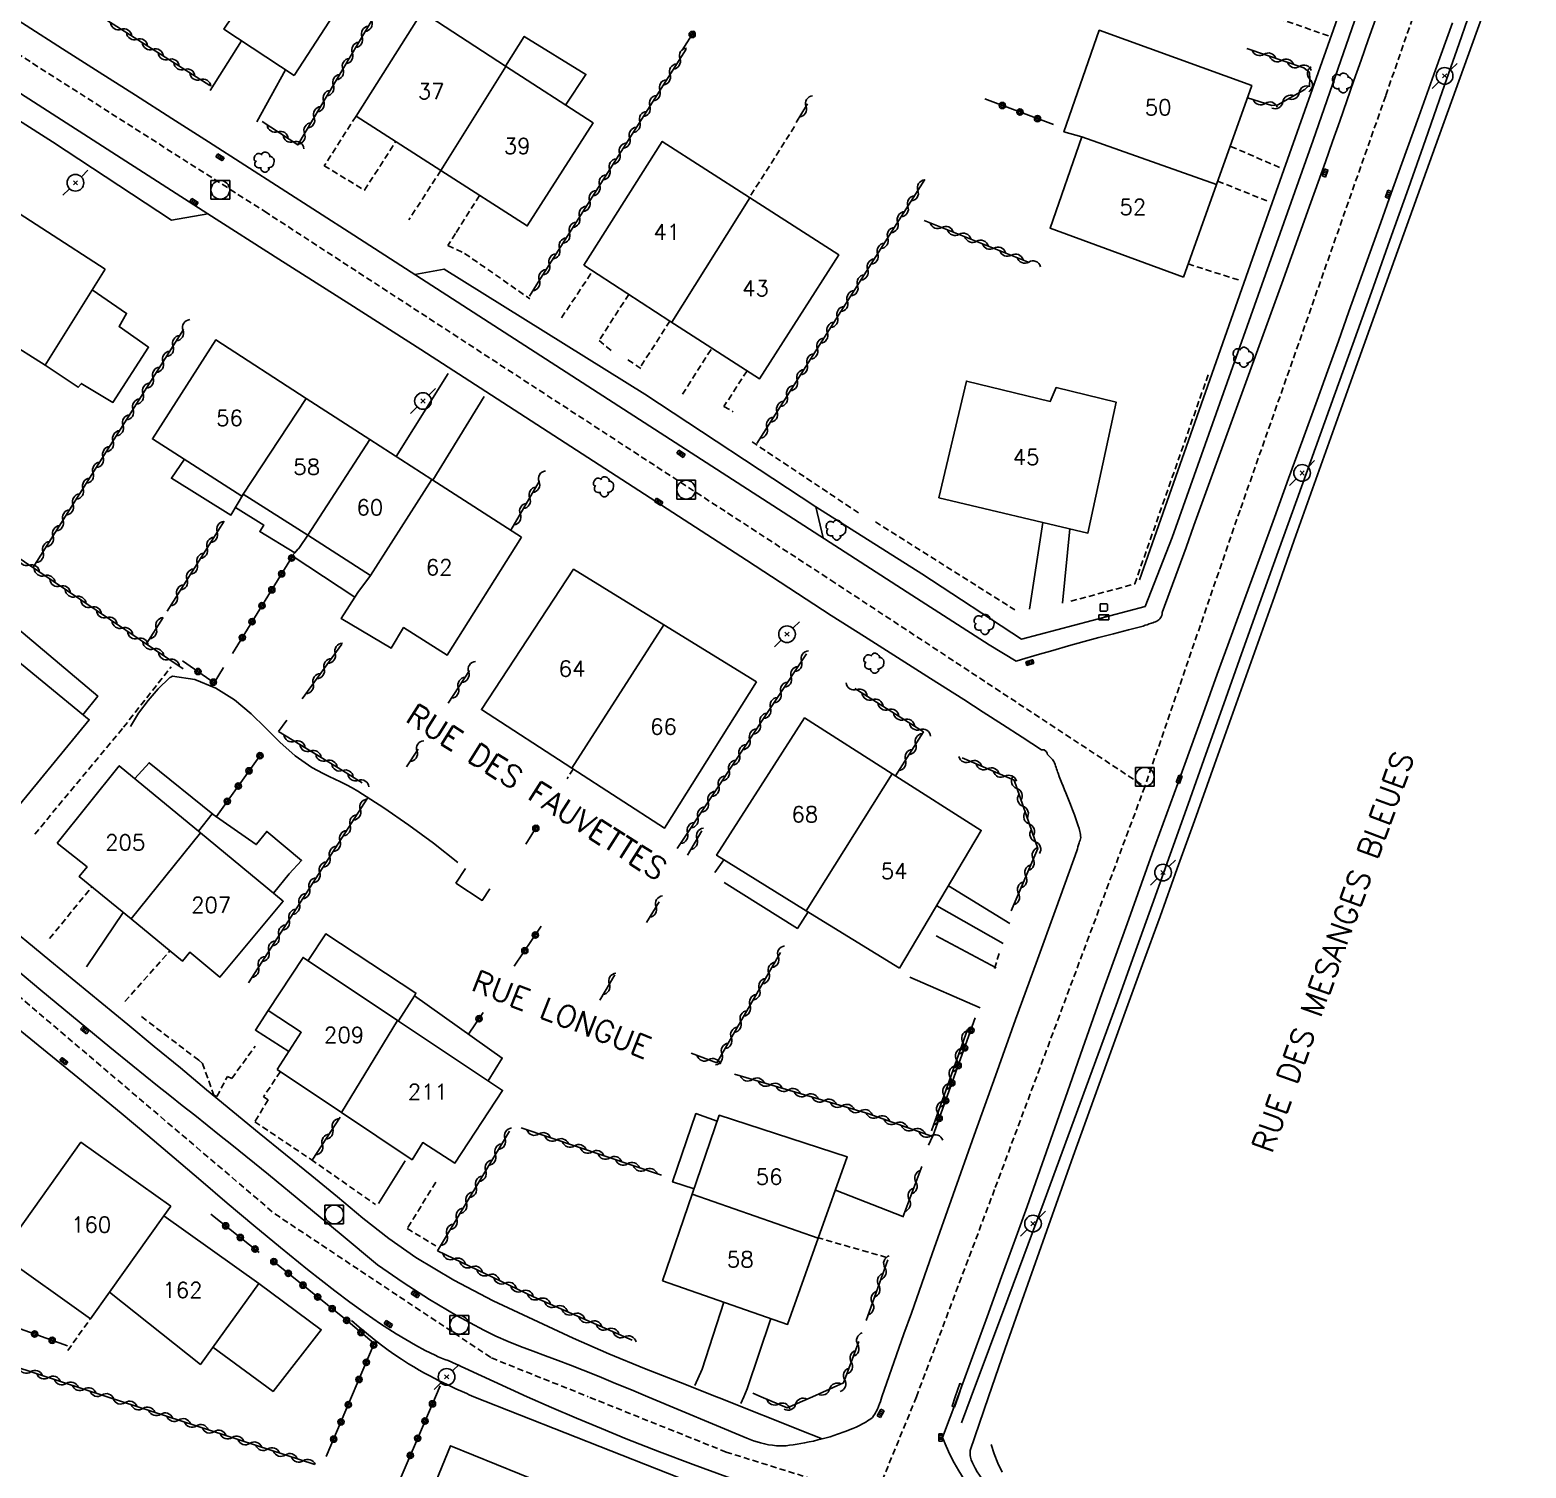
# Model space of a CAD drawing. Header units: millimetres. Extents: x 149998 to 151001, y 150999 to 152001.
# Drawn here: x 150492.9 to 150612.7, y 151665.3 to 151780.4 of the extents above; entities that cross this region are included whole.
import ezdxf
from ezdxf.enums import TextEntityAlignment as Align

# ---------------------------------------------------------------- set-up
doc = ezdxf.new("R2010")
doc.units = ezdxf.units.MM
doc.linetypes.add('DASHED', pattern=[0.75, 0.5, -0.25])
doc.layers.get('0').update_dxf_attribs({"linetype": 'CONTINUOUS'})
for name, color, linetype in [('W0001', 6, 'DASHED'), ('W0006', 2, 'CONTINUOUS'), ('W0008', 7, 'CONTINUOUS'), ('W0014', 7, 'CONTINUOUS'), ('W0017', 7, 'CONTINUOUS'), ('W0101', 7, 'CONTINUOUS'), ('W0104', 1, 'CONTINUOUS'), ('W0112', 1, 'DASHED'), ('W0211', 2, 'CONTINUOUS'), ('W0214', 2, 'CONTINUOUS'), ('W0300', 7, 'CONTINUOUS'), ('W0310', 3, 'CONTINUOUS'), ('W0322', 7, 'CONTINUOUS'), ('W0323', 7, 'CONTINUOUS'), ('W0333', 7, 'CONTINUOUS'), ('W0401', 7, 'CONTINUOUS'), ('W0402', 7, 'CONTINUOUS'), ('W0420', 7, 'CONTINUOUS'), ('W0438', 7, 'CONTINUOUS'), ('W0473', 7, 'CONTINUOUS'), ('W0989', 7, 'CONTINUOUS'), ('W0991', 7, 'CONTINUOUS'), ('W1102', 7, 'CONTINUOUS')]:
    doc.layers.add(name, color=color, linetype=linetype)
doc.styles.get("Standard").update_dxf_attribs({"font": 'romans.shx', "width": 0.85})

# ---------------------------------------------------------------- blocks, each defined once
blk = doc.blocks.new('T401')
for p, q in [((-0.3, 0.3), (0, 0.3)), ((-0.3, -0.25), (-0.3, 0.3)), ((-0.3, 0.15), (0, 0.15)), ((-0.3, 0), (0, 0)), ((0, 0.3), (0, -0.25)), ((-0.3, -0.15), (0, -0.15)), ((-0.3, -0.25), (-0.3, -0.3)), ((-0.3, -0.3), (0, -0.3)), ((0, -0.3), (0, -0.25))]:
    blk.add_line(p, q)
blk = doc.blocks.new('T473')
for p, q in [((-0.166667, 0.166667), (0.166667, -0.166667)), ((-0.166667, -0.166667), (0.166667, 0.166667)), ((0.500001, 0.500001), (1.000002, 1.000002)), ((-1.000002, -1.000002), (-0.500001, -0.500001))]:
    blk.add_line(p, q)
blk.add_ellipse((0, 0), major_axis=(0.471405, 0.471405), ratio=1, start_param=5.4977871438, end_param=11.780972451)
blk = doc.blocks.new('T438')
for p, q in [((-0.4, 0.2), (0.4, 0.2)), ((-0.4, -0.2), (-0.4, 0.2)), ((0.15, 1.1), (-0.3, 1.1)), ((-0.3, 1.1), (-0.3, 0.5)), ((-0.3, 0.5), (0.15, 0.5)), ((0.3, 0.65), (0.3, 0.95)), ((0.4, 0.2), (0.4, -0.2))]:
    blk.add_line(p, q)
at = {"flags": 128}
for points in [[(-0.4, -0.2), (0.4, 0.2)], [(0.4, -0.2), (-0.4, -0.2)]]:
    blk.add_lwpolyline(points, dxfattribs=at)
for centre, major_axis, start_param, end_param in [((0.15, 0.95), (0.106, -0.106), 0.785398, 2.356194), ((0.15, 0.65), (0.106, 0.106), 3.926991, 5.497787)]:
    blk.add_ellipse(centre, major_axis=major_axis, ratio=1, start_param=start_param, end_param=end_param)
blk = doc.blocks.new('T300')
for p, q in [((-0.8, 0.51), (-0.86, 0.34)), ((-0.86, 0.34), (-0.86, 0.17)), ((-0.86, 0.17), (-0.74, 0.06)), ((-0.69, 0.63), (-0.8, 0.51)), ((-0.8, -0.06), (-0.74, 0.06)), ((-0.74, 0.06), (-0.69, 0.11)), ((-0.57, 0.69), (-0.69, 0.63)), ((-0.46, 0.69), (-0.57, 0.69)), ((-0.29, 0.63), (-0.46, 0.69)), ((-0.29, 0.63), (-0.17, 0.74)), ((-0.23, 0.57), (-0.29, 0.63)), ((-0.17, 0.74), (-0.06, 0.8)), ((-0.06, 0.8), (0.06, 0.8)), ((0.06, 0.8), (0.23, 0.74)), ((0.23, 0.74), (0.34, 0.63)), ((0.34, 0.63), (0.4, 0.51)), ((0.46, 0.46), (0.34, 0.46)), ((0.4, 0.51), (0.4, 0.46)), ((0.57, 0.4), (0.46, 0.46)), ((0.57, 0.4), (0.69, 0.29)), ((0.69, 0.29), (0.74, 0.17)), ((0.74, 0.06), (0.69, -0.17)), ((0.74, 0.17), (0.74, 0.06)), ((-0.8, -0.17), (-0.8, -0.06)), ((-0.8, -0.23), (-0.8, -0.17)), ((-0.74, -0.34), (-0.8, -0.23)), ((-0.69, -0.4), (-0.74, -0.34)), ((-0.51, -0.46), (-0.69, -0.4)), ((-0.4, -0.46), (-0.51, -0.46)), ((-0.4, -0.46), (-0.34, -0.46)), ((-0.34, -0.46), (-0.34, -0.4)), ((-0.34, -0.51), (-0.34, -0.46)), ((-0.29, -0.63), (-0.34, -0.51)), ((-0.17, -0.74), (-0.29, -0.63)), ((-0.06, -0.8), (-0.17, -0.74)), ((0.06, -0.8), (-0.06, -0.8)), ((0.17, -0.74), (0.06, -0.8)), ((0.23, -0.69), (0.17, -0.74)), ((0.29, -0.46), (0.23, -0.46)), ((0.29, -0.63), (0.23, -0.69)), ((0.46, -0.4), (0.29, -0.46)), ((0.34, -0.51), (0.29, -0.63)), ((0.34, -0.51), (0.34, -0.46)), ((0.57, -0.34), (0.46, -0.4)), ((0.63, -0.29), (0.57, -0.34)), ((0.69, -0.17), (0.63, -0.29))]:
    blk.add_line(p, q)
blk = doc.blocks.new('T420')
for p, q in [((0.75, 0.75), (-0.75, 0.75)), ((-0.75, 0.75), (-0.75, -0.75)), ((0.75, 0.75), (0.75, -0.75)), ((0.75, -0.75), (-0.75, -0.75))]:
    blk.add_line(p, q)
blk.add_ellipse((0, 0), major_axis=(-0.53, 0.53), ratio=1, start_param=3.926991, end_param=10.210176)
blk = doc.blocks.new('t310o')
at = {"color": 0, "linetype": 'Continuous'}
for centre, start, end in [((-0.5, 0.38), 216.8699, 323.1304), ((0.5, -0.37), 36.8699, 143.1303)]:
    blk.add_arc(centre, 0.625, start, end, dxfattribs=at)
blk = doc.blocks.new('t323o')
at = {"color": 0, "linetype": 'Continuous'}
for radius in [0.25, 0.15]:
    blk.add_circle((0, 0), radius, dxfattribs=at)
blk = doc.blocks.new('t322o')
at = {"color": 0, "linetype": 'Continuous'}
for radius in [0.25, 0.15]:
    blk.add_circle((0, 0), radius, dxfattribs=at)

msp = doc.modelspace()

# ---------------------------------------------------------------- linework, layer by layer
at = {"layer": 'W0001'}
for points in [[(150481.58, 151853.44), (150472.76, 151829.51), (150465.4, 151807.56), (150470.99, 151791.88), (150511.67, 151765.91), (150557, 151736.38), (150582.14, 151719.84)], [(150615.34, 151815.35), (150601.42, 151775.15), (150589.76, 151741.98), (150582.14, 151719.84)], [(150462.75, 151726.94), (150463.68, 151726.19), (150489.64, 151705.09), (150512.5, 151685.64), (150529.84, 151674.11), (150537.58, 151671)], [(150582.14, 151719.84), (150570.11, 151687.59), (150563.86, 151671)], [(150560.53, 151662.85), (150548.63, 151666.57), (150537.58, 151671)], [(150563.86, 151671), (150560.53, 151662.85)]]:
    msp.add_lwpolyline(points, dxfattribs=at)
at = {"layer": 'W0006'}
for points in [[(150473.74, 151787.1), (150474.45, 151784.39), (150494.71, 151771.47), (150504.23, 151765.2), (150507.15, 151765.7)], [(150523.7, 151760.85), (150526.05, 151761.28), (150542.13, 151751.28), (150555.81, 151742.24), (150556.39, 151739.77)], [(150490.34, 151709.34), (150494.49, 151705.93), (150498.64, 151702.52), (150500.74, 151700.79), (150502.84, 151699.05), (150504.94, 151697.32), (150507.04, 151695.58), (150509.13, 151693.84), (150511.24, 151692.11), (150513.35, 151690.39), (150515.47, 151688.68), (150517.51, 151687), (150519.54, 151685.3), (150521.62, 151683.66), (150523.8, 151682.14), (150526.84, 151680.33), (150529.99, 151678.69), (150533.18, 151677.17), (150536.39, 151675.68), (150539.23, 151674.44), (150542.1, 151673.27), (150544.98, 151672.14), (150547.86, 151671)], [(150547.86, 151671), (150548.07, 151670.92), (150548.27, 151670.83), (150548.48, 151670.75), (150548.69, 151670.67), (150550.6, 151669.9), (150552.5, 151669.14), (150554.41, 151668.38), (150556.32, 151667.62)]]:
    msp.add_lwpolyline(points, dxfattribs=at)
at = {"layer": 'W0008'}
for points in [[(150569.67, 151731.2), (150563.5, 151735.18), (150557.33, 151739.16), (150551.16, 151743.14), (150545, 151747.11), (150536.27, 151752.74), (150527.55, 151758.37), (150518.82, 151764), (150510.09, 151769.61), (150507.18, 151771.48), (150504.26, 151773.34), (150501.35, 151775.2), (150498.43, 151777.05), (150495.51, 151778.91), (150492.59, 151780.77), (150489.68, 151782.63), (150486.77, 151784.49), (150483.53, 151786.58), (150480.29, 151788.67), (150477.05, 151790.76), (150473.82, 151792.85)], [(150474.14, 151786.91), (150507.15, 151765.7)], [(150600.77, 151781.72), (150600.03, 151779.64), (150599.46, 151778.01), (150598.88, 151776.38), (150598.31, 151774.75), (150597.74, 151773.12), (150597.16, 151771.49), (150596.59, 151769.87), (150596.01, 151768.24), (150595.43, 151766.61), (150593.11, 151760.14), (150590.77, 151753.67), (150588.42, 151747.2), (150586.07, 151740.74), (150585.44, 151739), (150584.8, 151737.26), (150584.17, 151735.52), (150583.54, 151733.78)], [(150567.16, 151671), (150568.34, 151674.19), (150569.52, 151677.39), (150570.68, 151680.59), (150571.84, 151683.79), (150572.71, 151686.22), (150573.57, 151688.65), (150574.43, 151691.08), (150575.28, 151693.52), (150576.14, 151695.95), (150576.99, 151698.39), (150577.85, 151700.82), (150578.71, 151703.25), (150580.72, 151708.87), (150582.74, 151714.48), (150584.77, 151720.09), (150586.8, 151725.7), (150587.93, 151728.84), (150589.08, 151731.97), (150590.22, 151735.11), (150591.37, 151738.24), (150592.51, 151741.38), (150593.65, 151744.51), (150594.79, 151747.65), (150595.93, 151750.79), (150596.78, 151753.15), (150597.63, 151755.52), (150598.48, 151757.89), (150599.33, 151760.26), (150600.17, 151762.63), (150601.02, 151765), (150601.86, 151767.37), (150602.71, 151769.74), (150604.06, 151773.49), (150605.41, 151777.24), (150606.76, 151781)], [(150507.15, 151765.7), (150512.83, 151762.08), (150518.51, 151758.46), (150524.18, 151754.83), (150529.85, 151751.18), (150536.66, 151746.79), (150543.46, 151742.39), (150550.25, 151737.97), (150557.03, 151733.55)], [(150557.03, 151733.55), (150559.69, 151731.87), (150562.34, 151730.19), (150564.99, 151728.51), (150567.64, 151726.82), (150569.2, 151725.81), (150570.76, 151724.81), (150572.32, 151723.8), (150573.88, 151722.79)], [(150583.54, 151733.78), (150583.52, 151733.67), (150583.49, 151733.56), (150583.45, 151733.45), (150583.39, 151733.36), (150583.33, 151733.28), (150583.26, 151733.21), (150583.18, 151733.15), (150583.1, 151733.09), (150583, 151733.04), (150582.89, 151733), (150582.78, 151732.96), (150582.67, 151732.93), (150582.5, 151732.87), (150582.34, 151732.81), (150582.17, 151732.76), (150582, 151732.7)], [(150582, 151732.7), (150580.82, 151732.4), (150579.64, 151732.09), (150578.46, 151731.78), (150577.28, 151731.46), (150576.02, 151731.11), (150574.77, 151730.75), (150573.51, 151730.39), (150572.26, 151730.03)], [(150572.26, 151730.03), (150571.83, 151729.89), (150569.67, 151731.2)], [(150573.88, 151722.79), (150574.07, 151722.8), (150574.23, 151722.67), (150574.31, 151722.52), (150574.36, 151722.42), (150574.49, 151722.29), (150574.62, 151722.16), (150574.74, 151722.02), (150574.85, 151721.86), (150574.9, 151721.75), (150574.96, 151721.63), (150575, 151721.51), (150575.04, 151721.39), (150575.07, 151721.27), (150575.11, 151721.15), (150575.15, 151721.03), (150575.19, 151720.92), (150575.29, 151720.65), (150575.4, 151720.39), (150575.5, 151720.13), (150575.61, 151719.87), (150575.72, 151719.6), (150575.83, 151719.34), (150575.93, 151719.08), (150576.04, 151718.82), (150576.19, 151718.41), (150576.35, 151718), (150576.51, 151717.59), (150576.65, 151717.18), (150576.73, 151716.95), (150576.81, 151716.72), (150576.88, 151716.49), (150576.94, 151716.26), (150576.96, 151716.14), (150576.99, 151716.02), (150577, 151715.91), (150577.01, 151715.78), (150576.99, 151715.67), (150576.96, 151715.56), (150576.92, 151715.45), (150576.89, 151715.34), (150576.84, 151715.18), (150576.79, 151715.02), (150576.74, 151714.86), (150576.69, 151714.7)], [(150576.69, 151714.7), (150575.06, 151710.2), (150573.43, 151705.7), (150571.8, 151701.2), (150570.18, 151696.69), (150568.49, 151691.95), (150566.81, 151687.2), (150565.13, 151682.45), (150563.45, 151677.7), (150562.86, 151676.03), (150562.27, 151674.35), (150561.68, 151672.68), (150561.1, 151671)], [(150520.71, 151681.57), (150517.81, 151683.98), (150514.91, 151686.39), (150511.99, 151688.78), (150509.06, 151691.16), (150508.08, 151691.95), (150507.08, 151692.75), (150506.09, 151693.53), (150505.09, 151694.32), (150504.1, 151695.11), (150503.1, 151695.9), (150502.11, 151696.69), (150501.13, 151697.49), (150499.28, 151699), (150497.44, 151700.51), (150495.6, 151702.04), (150493.77, 151703.56), (150491.94, 151705.09)], [(150542.36, 151671), (150541.06, 151671.54), (150539.76, 151672.07), (150538.46, 151672.61), (150537.17, 151673.14), (150536.17, 151673.53), (150535.17, 151673.91), (150534.17, 151674.28), (150533.17, 151674.65), (150532.17, 151675.03), (150531.18, 151675.43), (150530.2, 151675.86), (150529.23, 151676.33), (150527.03, 151677.51), (150524.88, 151678.79), (150522.77, 151680.15), (150520.71, 151681.57)], [(150550.27, 151667.67), (150542.36, 151671)], [(150560.97, 151670.63), (150560.9, 151670.42), (150560.83, 151670.22), (150560.74, 151670.01), (150560.64, 151669.82), (150560.58, 151669.7), (150560.51, 151669.58), (150560.43, 151669.46), (150560.33, 151669.35), (150560.21, 151669.24), (150560.08, 151669.15), (150559.94, 151669.06), (150559.8, 151668.97), (150559.55, 151668.83), (150559.29, 151668.7), (150559.03, 151668.57), (150558.76, 151668.46), (150558.16, 151668.22), (150557.55, 151668), (150556.94, 151667.8), (150556.32, 151667.62)], [(150561.1, 151671), (150560.97, 151670.63)], [(150565.95, 151667.74), (150567.16, 151671)], [(150556.32, 151667.62), (150555.97, 151667.54), (150555.61, 151667.45), (150555.26, 151667.38), (150554.91, 151667.3), (150554.61, 151667.25), (150554.3, 151667.19), (150554, 151667.15), (150553.7, 151667.11), (150553.44, 151667.08), (150553.18, 151667.07), (150552.92, 151667.06), (150552.66, 151667.07), (150552.33, 151667.11), (150552.01, 151667.16), (150551.7, 151667.24), (150551.38, 151667.32), (150551.1, 151667.39), (150550.82, 151667.48), (150550.55, 151667.57), (150550.27, 151667.67)], [(150569.38, 151661.85), (150568.85, 151662.63), (150568.28, 151663.42), (150567.75, 151664.24), (150567.25, 151665.07), (150566.89, 151665.72), (150566.54, 151666.38), (150566.23, 151667.05), (150565.95, 151667.74)]]:
    msp.add_lwpolyline(points, dxfattribs=at)
at = {"layer": 'W0014'}
for points in [[(150585.15, 151821.26), (150606.12, 151813.76), (150608.46, 151808.86), (150605.11, 151798.99), (150595.61, 151771.6), (150584.32, 151739.78), (150582.16, 151734.28), (150572.26, 151731.65), (150564.3, 151736.87), (150555.81, 151742.24)], [(150581.71, 151736.41), (150591.27, 151763.57), (150604.14, 151800.02), (150605.91, 151805.14)], [(150569.63, 151671), (150570.96, 151674.86), (150572.31, 151678.72), (150573.67, 151682.57), (150575.04, 151686.42), (150576.41, 151690.26), (150577.79, 151694.1), (150579.18, 151697.94), (150580.57, 151701.78), (150581.96, 151705.61), (150583.36, 151709.44), (150584.74, 151713.28), (150586.12, 151717.12), (150587.73, 151721.61), (150589.33, 151726.1), (150590.92, 151730.59), (150592.51, 151735.08), (150594.1, 151739.57), (150595.7, 151744.06), (150597.29, 151748.55), (150598.9, 151753.04), (150602.14, 151762.09), (150605.4, 151771.14), (150608.67, 151780.18), (150611.94, 151789.22)], [(150608.63, 151783.22), (150607.29, 151779.35), (150605.95, 151775.48), (150604.6, 151771.62), (150603.24, 151767.76), (150601.76, 151763.6), (150600.28, 151759.44), (150598.79, 151755.28), (150597.3, 151751.13), (150595.8, 151746.97), (150594.31, 151742.82), (150592.82, 151738.66), (150591.33, 151734.51), (150589.89, 151730.49), (150588.46, 151726.47), (150587.03, 151722.45), (150585.61, 151718.43), (150584.18, 151714.41), (150582.74, 151710.39), (150581.3, 151706.38), (150579.84, 151702.36), (150576.97, 151694.51), (150574.09, 151686.67), (150571.18, 151678.83), (150568.25, 151671)], [(150489.78, 151702.22), (150493.25, 151699.39), (150496.73, 151696.55), (150500.19, 151693.7), (150502.33, 151691.92), (150504.45, 151690.13), (150506.57, 151688.32), (150508.68, 151686.51), (150510.81, 151684.71), (150512.95, 151682.94), (150515.11, 151681.19), (150517.31, 151679.47), (150518.51, 151678.57), (150519.72, 151677.69), (150520.96, 151676.84), (150522.22, 151676.03), (150522.98, 151675.57), (150523.75, 151675.13), (150524.53, 151674.71), (150525.33, 151674.32), (150525.58, 151674.2), (150525.84, 151674.09), (150526.1, 151673.99), (150526.37, 151673.89)], [(150518.65, 151677.09), (150519.24, 151676.58), (150519.83, 151676.08), (150520.44, 151675.59), (150521.05, 151675.12), (150521.58, 151674.73), (150522.11, 151674.36), (150522.65, 151674), (150523.2, 151673.64), (150523.62, 151673.39), (150524.05, 151673.14), (150524.48, 151672.89), (150524.91, 151672.66), (150525.59, 151672.31), (150526.29, 151671.97), (150526.98, 151671.64), (150527.69, 151671.33), (150527.88, 151671.25), (150528.06, 151671.16), (150528.25, 151671.08), (150528.44, 151671)], [(150526.37, 151673.89), (150532.69, 151671)], [(150528.44, 151671), (150550.35, 151662.35)], [(150532.69, 151671), (150534.66, 151670.14), (150536.65, 151669.29), (150538.64, 151668.46), (150540.63, 151667.64), (150543.3, 151666.59), (150545.99, 151665.57), (150548.68, 151664.58), (150551.4, 151663.64)], [(150568.25, 151671), (150567.46, 151668.91)], [(150568.15, 151666.7), (150569.63, 151671)], [(150568.15, 151666.7), (150568.15, 151666.56), (150568.15, 151666.43), (150568.17, 151666.3), (150568.19, 151666.17), (150568.25, 151665.94), (150568.34, 151665.72), (150568.45, 151665.5), (150568.55, 151665.29), (150568.72, 151664.99), (150568.9, 151664.71), (150569.09, 151664.43), (150569.33, 151664.16), (150569.8, 151663.66), (150570.32, 151663.06), (150570.55, 151662.75)]]:
    msp.add_lwpolyline(points, dxfattribs=at)
at = {"layer": 'W0017'}
for points in [[(150507.33, 151775.57), (150509.83, 151779.55)], [(150511.07, 151773.07), (150513.36, 151777.23)], [(150526.37, 151752.91), (150522.22, 151746.29)], [(150529.27, 151751.07), (150525.15, 151744.39)], [(150572.92, 151734.06), (150573.97, 151740.99)], [(150575.55, 151734.53), (150576.15, 151740.48)], [(150571.34, 151708.88), (150566.42, 151711.9)], [(150570.81, 151707.29), (150565.48, 151710.31)], [(150570.23, 151705.35), (150565.44, 151707.89)], [(150568.96, 151702.14), (150563.32, 151704.6)], [(150520.79, 151686.46), (150522.93, 151689.89)], [(150562.76, 151685.43), (150557.38, 151687.55)], [(150546.12, 151671.91), (150546.7, 151673.21), (150548.44, 151678.57)], [(150550.03, 151671), (150550.32, 151671.64), (150552.2, 151677.26)], [(150549.79, 151670.46), (150550.03, 151671)]]:
    msp.add_lwpolyline(points, dxfattribs=at)
at = {"layer": 'W0101'}
for points in [[(150514.14, 151789.06), (150519.66, 151785.43), (150514.05, 151776.77)], [(150514.05, 151776.77), (150508.42, 151780.48), (150509.69, 151782.38)], [(150530.96, 151777.54), (150524.29, 151781.87), (150519, 151773.52)], [(150587.87, 151768.05), (150590.7, 151775.97), (150578.49, 151780.4), (150575.67, 151772.28), (150577.1, 151771.86)], [(150525.78, 151769.17), (150532.7, 151764.74), (150537.97, 151772.99), (150530.96, 151777.54)], [(150519, 151773.52), (150525.78, 151769.17)], [(150577.1, 151771.86), (150574.55, 151764.56), (150585.23, 151760.64)], [(150550.49, 151767.01), (150543.51, 151771.5), (150537.23, 151761.59)], [(150585.23, 151760.64), (150587.87, 151768.05)], [(150498.92, 151761.28), (150489.67, 151767.25), (150484.72, 151759.52), (150494.11, 151753.58)], [(150544.13, 151757.12), (150551.29, 151752.49), (150557.64, 151762.42), (150550.49, 151767.01)], [(150494.11, 151753.58), (150498.92, 151761.28)], [(150537.23, 151761.59), (150544.13, 151757.12)], [(150515.02, 151750.93), (150507.77, 151755.61), (150502.7, 151747.69), (150509.86, 151743.11), (150509.96, 151743.25)], [(150520.11, 151747.65), (150515.02, 151750.93)], [(150525.08, 151744.44), (150520.11, 151747.65)], [(150532.24, 151739.82), (150525.08, 151744.44)], [(150509.96, 151743.25), (150515.13, 151739.97)], [(150515.13, 151739.97), (150520.17, 151736.76)], [(150520.17, 151736.76), (150519.14, 151735.4), (150517.82, 151733.3), (150521.81, 151730.92), (150522.8, 151732.58), (150526.29, 151730.36), (150532.24, 151739.82)], [(150543.65, 151732.79), (150536.41, 151737.25), (150529.04, 151726.01), (150536.27, 151721.33)], [(150520.17, 151736.76), (150520.17, 151736.76)], [(150484.92, 151733.75), (150480.01, 151727.82), (150486.97, 151721.99), (150486.28, 151720.84), (150490.95, 151717.03), (150497.64, 151725.2), (150486.33, 151734.49)], [(150551.06, 151728.23), (150543.65, 151732.79)], [(150536.27, 151721.33), (150543.68, 151716.52), (150551.06, 151728.23)], [(150555.04, 151709.91), (150547.86, 151714.35), (150554.9, 151725.35), (150561.92, 151720.88)], [(150506.56, 151716.14), (150500.05, 151721.52), (150495.07, 151715.33)], [(150561.92, 151720.88), (150569.05, 151716.34), (150562.5, 151705.3)], [(150495.07, 151715.33), (150497.47, 151713.42), (150496.84, 151712.65), (150500.99, 151709.25)], [(150500.99, 151709.25), (150505.1, 151705.87), (150505.71, 151706.6), (150508.1, 151704.6), (150513.18, 151710.67), (150506.56, 151716.14)], [(150562.5, 151705.3), (150555.04, 151709.91)], [(150522.33, 151701.13), (150514.76, 151706.17), (150511.98, 151701.91)], [(150511.98, 151701.91), (150514.61, 151700.18), (150512.7, 151697.21)], [(150517.85, 151693.76), (150523.49, 151689.97), (150524.34, 151691.35), (150526.92, 151689.7), (150530.73, 151695.53), (150522.33, 151701.13)], [(150512.7, 151697.21), (150517.85, 151693.76)], [(150545.91, 151687.21), (150548.07, 151693.53), (150558.32, 151690.2), (150556, 151683.69)], [(150499.26, 151679.38), (150497.74, 151677.25), (150490.56, 151682.36), (150496.98, 151691.38), (150504.17, 151686.27)], [(150543.54, 151680.28), (150545.91, 151687.21)], [(150503.61, 151685.49), (150511.23, 151680.06), (150506.54, 151673.59), (150499.26, 151679.38), (150499.26, 151679.39)], [(150504.17, 151686.27), (150503.61, 151685.49)], [(150556, 151683.69), (150553.55, 151676.79), (150543.54, 151680.28)], [(150533.92, 151664.08), (150526.56, 151667.08), (150522.11, 151656.17)]]:
    msp.add_lwpolyline(points, dxfattribs=at)
msp.add_lwpolyline([(150565.64, 151742.96), (150577.58, 151740.14), (150579.84, 151750.63), (150575.03, 151751.79), (150574.57, 151750.69), (150567.86, 151752.32)], close=True, dxfattribs=at)
at = {"layer": 'W0104'}
for points in [[(150530.97, 151777.53), (150530.96, 151777.53), (150532.46, 151779.91), (150537.4, 151776.87), (150535.78, 151774.41)], [(150497.88, 151759.62), (150497.88, 151759.62), (150500.63, 151757.73), (150500.04, 151756.68), (150502.39, 151755.02), (150499.54, 151750.61), (150497.01, 151752.12), (150497.02, 151752.12), (150496.77, 151751.82), (150494.11, 151753.58)], [(150509.99, 151743.29), (150509.99, 151743.29), (150508.99, 151741.58), (150504.22, 151744.54), (150505.26, 151746.05), (150505.26, 151746.06)], [(150509.35, 151742.19), (150511.62, 151740.79), (150511.29, 151740.27), (150514.1, 151738.57)], [(150514.1, 151738.57), (150514.35, 151738.87), (150514.41, 151738.9), (150515.19, 151740.06), (150515.19, 151740.06)], [(150514.1, 151738.57), (150513.89, 151738.32), (150518.9, 151735.02), (150518.9, 151735.03)], [(150497.16, 151725.6), (150497.14, 151725.59), (150498.33, 151727.1), (150490.46, 151733.7), (150489.21, 151732.12), (150489.21, 151732.12)], [(150501.31, 151720.48), (150501.3, 151720.49), (150502.43, 151721.76), (150507.53, 151717.65), (150507.49, 151717.68)], [(150507.49, 151717.68), (150506.4, 151716.28), (150506.4, 151716.27)], [(150507.49, 151717.68), (150511.01, 151715.2), (150511.03, 151715.23), (150511.85, 151716.26), (150514.64, 151713.93), (150513.65, 151712.87), (150512.4, 151711.32), (150512.4, 151711.31)], [(150527.77, 151713.29), (150527, 151712.11)], [(150547.73, 151712.97), (150548.43, 151713.99), (150548.43, 151713.99)], [(150527, 151712.11), (150529.1, 151710.74), (150529.71, 151711.67)], [(150555.18, 151709.82), (150555.19, 151709.82), (150554.33, 151708.5), (150548.48, 151712.17)], [(150515.16, 151705.91), (150515.17, 151705.92), (150516.58, 151708.06), (150523.8, 151703.32), (150523.67, 151703.09)], [(150523.67, 151703.09), (150522.39, 151701.09), (150522.39, 151701.09)], [(150523.67, 151703.09), (150530.71, 151698.11), (150529.57, 151696.3)], [(150511.98, 151701.91), (150511.98, 151701.91), (150510.94, 151700.36), (150513.63, 151698.65), (150513.62, 151698.65)], [(150546.06, 151687.65), (150544.34, 151688.2), (150546.21, 151693.67), (150547.91, 151693.06)], [(150511.23, 151680.06), (150511.23, 151680.06), (150516.22, 151676.36), (150512.36, 151671.42), (150507.53, 151674.97), (150507.54, 151674.97)]]:
    msp.add_lwpolyline(points, dxfattribs=at)
at = {"layer": 'W0112'}
for points in [[(150596.84, 151779.95), (150592.77, 151781.38)], [(150519, 151773.52), (150516.46, 151769.56), (150519.68, 151767.6), (150522.17, 151771.48)], [(150554.09, 151772.7), (150550.49, 151767.01)], [(150592.92, 151769.42), (150588.97, 151771.12)], [(150525.78, 151769.17), (150523.23, 151765.22)], [(150587.97, 151768.32), (150592.13, 151766.65)], [(150528.88, 151767.18), (150526.96, 151764.13), (150526.36, 151763.17), (150527.69, 151762.54), (150532.91, 151758.91)], [(150535.45, 151757.38), (150537.94, 151761.13)], [(150589.63, 151760.41), (150585.6, 151761.69)], [(150540.83, 151759.26), (150538.45, 151755.56), (150539.5, 151754.71)], [(150544.13, 151757.12), (150541.72, 151753.37)], [(150545.12, 151751.26), (150547.49, 151754.95)], [(150540.77, 151754.02), (150541.93, 151753.23)], [(150550.3, 151753.13), (150548.45, 151750.28), (150549.19, 151749.85)], [(150576.21, 151734.69), (150581.33, 151736.07), (150587.23, 151752.87)], [(150550.7, 151747.45), (150559.23, 151741.76)], [(150560.57, 151741.05), (150571.74, 151733.99)], [(150493.28, 151716.03), (150500.39, 151724.6), (150504.2, 151729.44)], [(150536.39, 151721.25), (150535.89, 151720.48)], [(150494.47, 151707.68), (150497.85, 151711.82)], [(150500.5, 151702.65), (150504.1, 151706.7)], [(150570.11, 151705.28), (150570.53, 151706.67)], [(150501.84, 151701.43), (150506.41, 151697.94), (150506.7, 151697.69), (150507.63, 151695.14)], [(150507.63, 151695.14), (150507.86, 151695.03), (150508.7, 151696.64), (150509.05, 151696.48), (150510.93, 151699.06)], [(150512.95, 151697.04), (150511.59, 151695), (150511.97, 151694.77), (150510.89, 151693.02)], [(150510.89, 151693.02), (150515.4, 151689.99), (150520.56, 151686.39)], [(150525.38, 151688.18), (150523.1, 151684.47), (150525.39, 151683.08)], [(150561.45, 151682.16), (150556.01, 151683.72)], [(150495.93, 151674.7), (150497.74, 151677.25)]]:
    msp.add_lwpolyline(points, dxfattribs=at)
at = {"layer": 'W0211'}
msp.add_lwpolyline([(150570.72, 151664.97), (150570.37, 151665.68), (150570.07, 151666.42), (150569.83, 151667.17)], dxfattribs=at)
at = {"layer": 'W0214'}
msp.add_lwpolyline([(150527.14, 151713.77), (150525.21, 151715.31), (150523.24, 151716.77), (150521.22, 151718.16), (150519.14, 151719.48), (150518.69, 151719.74), (150518.24, 151719.98), (150517.77, 151720.22), (150517.31, 151720.44), (150516.84, 151720.66), (150516.37, 151720.89), (150515.91, 151721.13), (150515.46, 151721.38), (150514.12, 151722.31), (150512.91, 151723.41), (150511.76, 151724.56), (150510.61, 151725.68), (150509.26, 151726.79), (150507.77, 151727.74), (150506.1, 151728.42), (150504.3, 151728.68), (150504.29, 151728.68), (150504.28, 151728.68), (150504.27, 151728.67), (150504.26, 151728.67), (150504.26, 151728.66), (150504.25, 151728.66), (150504.24, 151728.65), (150504.23, 151728.65), (150504.23, 151728.64), (150504.22, 151728.64), (150504.21, 151728.63), (150504.2, 151728.63), (150504.19, 151728.62), (150504.19, 151728.62), (150504.18, 151728.61), (150504.17, 151728.61), (150504.15, 151728.6), (150504.12, 151728.58), (150504.1, 151728.57), (150504.08, 151728.55), (150503.17, 151727.68), (150502.35, 151726.73), (150501.6, 151725.72), (150500.95, 151724.65)], dxfattribs=at)
at = {"layer": 'W0310'}
for points in [[(150511.48, 151773.09), (150514.35, 151771.22), (150514.34, 151771.23), (150520.37, 151781.37), (150527.78, 151792.19)], [(150497.67, 151782.08), (150507.29, 151775.98)], [(150532.88, 151759.12), (150533.57, 151760.23), (150545.42, 151778.9)], [(150590.35, 151774.99), (150592.31, 151774.37), (150592.78, 151774.43), (150594.95, 151775.65), (150595.31, 151776), (150595.36, 151776.5), (150595.32, 151777.03), (150594.87, 151777.39), (150590.3, 151778.95)], [(150555.14, 151774.52), (150554.22, 151773.03)], [(150564.53, 151768.46), (150551.08, 151747.33)], [(150564.49, 151765.17), (150572.88, 151761.82)], [(150505.18, 151756.44), (150493.14, 151737.37)], [(150533.66, 151744.27), (150531.39, 151740.37)], [(150505.15, 151729.28), (150486.61, 151741.77)], [(150503.88, 151733.89), (150508.44, 151741.1)], [(150502.21, 151731.26), (150503.57, 151733.4)], [(150514.69, 151726.87), (150517.86, 151731.24)], [(150555.05, 151730.49), (150544.7, 151714.89)], [(150528.08, 151729.15), (150526.37, 151726.52)], [(150558.93, 151727.7), (150564.42, 151724.23), (150562.18, 151720.72)], [(150512.8, 151724.26), (150513.46, 151725.18)], [(150519.5, 151720.15), (150517.93, 151721.14), (150512.8, 151724.26)], [(150523.98, 151722.85), (150523.05, 151721.43)], [(150571.44, 151709.91), (150573.57, 151714.88), (150571.67, 151720.36), (150567.53, 151722.14)], [(150510.39, 151704.15), (150519.92, 151718.91)], [(150545.52, 151714.37), (150546.68, 151716.31)], [(150542.25, 151708.96), (150543.26, 151710.63)], [(150552.98, 151706.56), (150547.87, 151697.74), (150545.82, 151698.5)], [(150538.51, 151702.76), (150539.72, 151704.77)], [(150567.95, 151700.4), (150565.06, 151692.3)], [(150564.83, 151691.13), (150565.15, 151691.83), (150559.98, 151693.68), (150549.29, 151696.83)], [(150517.73, 151693.37), (150515.48, 151689.95)], [(150525.51, 151682.67), (150531.29, 151692.27)], [(150543.45, 151688.74), (150532.21, 151692.52)], [(150562.76, 151685.37), (150564.3, 151689.44)], [(150525.51, 151682.67), (150533.2, 151679.01), (150541.1, 151675.53)], [(150559.84, 151677.09), (150561.56, 151681.95)], [(150555.53, 151671), (150558.02, 151672.1), (150559.26, 151675.41)], [(150499.09, 151671), (150491.53, 151673.47)], [(150550.76, 151671.28), (150551.43, 151671)], [(150515.7, 151665.58), (150499.09, 151671)], [(150551.43, 151671), (150553.52, 151670.11), (150555.53, 151671)]]:
    msp.add_lwpolyline(points, dxfattribs=at)
at = {"layer": 'W0322'}
msp.add_lwpolyline([(150495.91, 151675.08), (150482.29, 151679.95), (150481.73, 151679.42), (150465.02, 151684.8)], dxfattribs=at)
at = {"layer": 'W0323'}
for points in [[(150545.11, 151778.8), (150546.1, 151780.36)], [(150569.33, 151774.9), (150574.84, 151772.85)], [(150513.92, 151738.29), (150509.1, 151730.5)], [(150507.65, 151728.16), (150505.12, 151729.92)], [(150508.4, 151729.38), (150507.65, 151728.16)], [(150507.82, 151717.45), (150511.38, 151722.42)], [(150533.56, 151716.78), (150532.59, 151715.23)], [(150531.67, 151705.46), (150533.83, 151708.68)], [(150528.01, 151700.02), (150529.18, 151701.75)], [(150565.17, 151691.87), (150568.57, 151701.33)], [(150507.39, 151685.61), (150511.25, 151682.56)], [(150512.23, 151681.97), (150518.2, 151677.16), (150520.46, 151675.25), (150518.65, 151671)], [(150525.73, 151671.86), (150525.36, 151671)], [(150525.36, 151671), (150521.72, 151662.54), (150514.87, 151647.08)], [(150518.65, 151671), (150516.62, 151666.22)]]:
    msp.add_lwpolyline(points, dxfattribs=at)
at = {"layer": 'W0333'}
msp.add_lwpolyline([(150497.42, 151705.43), (150500.37, 151709.76)], dxfattribs=at)
at = {"layer": 'W0402'}
for points in [[(150567.19, 151671), (150567.53, 151671.98), (150567.33, 151672.05), (150566.97, 151671)], [(150566.97, 151671), (150566.71, 151670.24), (150566.91, 151670.17)], [(150566.91, 151670.17), (150567.19, 151671)]]:
    msp.add_lwpolyline(points, dxfattribs=at)
at = {"layer": 'W1102'}
for points in [[(150525.79, 151769.17), (150531, 151777.51)], [(150587.87, 151768.05), (150577.1, 151771.86)], [(150544.28, 151757.02), (150550.53, 151766.98)], [(150509.96, 151743.25), (150515.02, 151750.93)], [(150515.13, 151739.97), (150520.11, 151747.65)], [(150525.08, 151744.44), (150520.17, 151736.76)], [(150536.27, 151721.33), (150543.65, 151732.79)], [(150555.04, 151709.91), (150561.92, 151720.88)], [(150500.99, 151709.25), (150506.56, 151716.14)], [(150517.85, 151693.76), (150522.33, 151701.13)], [(150556, 151683.69), (150545.91, 151687.21)], [(150503.61, 151685.49), (150499.26, 151679.38)]]:
    msp.add_lwpolyline(points, dxfattribs=at)

# ---------------------------------------------------------------- block references
at = {"layer": 'W0300'}
for p in [(150598.02, 151776.18), (150511.71, 151769.84), (150590.06, 151754.22), (150538.88, 151743.85), (150557.48, 151740.39), (150569.34, 151732.83), (150560.52, 151729.72)]:
    msp.add_blockref('T300', p, dxfattribs=at)
at = {"layer": 'W0310'}
for p, rotation in [((150500.2, 151780.47), 327.5943634924282), ((150520.25, 151781.16), 59.24770905804967), ((150501.47, 151779.67), 327.5943634924282), ((150519.48, 151779.87), 59.24770905804967), ((150502.73, 151778.87), 327.5943634924282), ((150504, 151778.06), 327.5943634924282), ((150518.71, 151778.58), 59.24770905804967), ((150544.93, 151778.13), 57.60272591205943), ((150591.68, 151778.48), 161.2424094174984), ((150505.26, 151777.26), 327.5943634924282), ((150517.95, 151777.29), 59.24770905804967), ((150544.13, 151776.86), 57.60272591205943), ((150593.1, 151777.99), 161.2424094174984), ((150594.52, 151777.51), 161.2424094174984), ((150506.53, 151776.45), 327.5943634924282), ((150517.18, 151776), 59.24770905804967), ((150543.32, 151775.59), 57.60272591205943), ((150595.36, 151776.48), 84.4945221444599), ((150516.41, 151774.72), 59.24770905804967), ((150542.52, 151774.33), 57.60272591205943), ((150555.01, 151774.31), 238.1952378328016), ((150593.19, 151774.66), 29.2464220148849), ((150594.5, 151775.4), 29.2464220148849), ((150515.65, 151773.43), 59.24770905804967), ((150541.72, 151773.06), 57.60272591205943), ((150591.78, 151774.54), 342.6842080068888), ((150512.73, 151772.27), 326.9032656143297), ((150514.88, 151772.14), 59.24770905804967), ((150513.99, 151771.46), 326.9032656143297), ((150540.91, 151771.79), 57.60272591205943), ((150540.11, 151770.53), 57.60272591205943), ((150539.3, 151769.26), 57.60272591205943), ((150538.5, 151767.99), 57.60272591205943), ((150563.97, 151767.58), 237.5204692727484), ((150537.7, 151766.73), 57.60272591205943), ((150563.17, 151766.31), 237.5204692727484), ((150536.89, 151765.46), 57.60272591205943), ((150562.36, 151765.04), 237.5204692727484), ((150536.09, 151764.19), 57.60272591205943), ((150561.56, 151763.78), 237.5204692727484), ((150565.88, 151764.61), 338.2787095879814), ((150567.28, 151764.06), 338.2787095879814), ((150535.29, 151762.93), 57.60272591205943), ((150560.75, 151762.51), 237.5204692727484), ((150568.67, 151763.5), 338.2787095879814), ((150570.06, 151762.95), 338.2787095879814), ((150534.48, 151761.66), 57.60272591205943), ((150559.95, 151761.25), 237.5204692727484), ((150571.46, 151762.39), 338.2787095879814), ((150572.85, 151761.84), 338.2787095879814), ((150533.68, 151760.39), 57.60272591205943), ((150559.14, 151759.98), 237.5204692727484), ((150558.33, 151758.72), 237.5204692727484), ((150505.15, 151756.39), 237.7364481947858), ((150557.53, 151757.45), 237.5204692727484), ((150504.35, 151755.12), 237.7364481947858), ((150556.72, 151756.19), 237.5204692727484), ((150555.92, 151754.92), 237.5204692727484), ((150503.55, 151753.86), 237.7364481947858), ((150555.11, 151753.66), 237.5204692727484), ((150502.75, 151752.59), 237.7364481947858), ((150554.31, 151752.39), 237.5204692727484), ((150501.95, 151751.32), 237.7364481947858), ((150553.5, 151751.13), 237.5204692727484), ((150501.15, 151750.05), 237.7364481947858), ((150552.7, 151749.86), 237.5204692727484), ((150500.35, 151748.78), 237.7364481947858), ((150551.89, 151748.59), 237.5204692727484), ((150499.55, 151747.51), 237.7364481947858), ((150498.75, 151746.24), 237.7364481947858), ((150497.95, 151744.98), 237.7364481947858), ((150497.15, 151743.71), 237.7364481947858), ((150533.65, 151744.26), 239.8504697565741), ((150496.34, 151742.44), 237.7364481947858), ((150532.9, 151742.97), 239.8504697565741), ((150495.54, 151741.17), 237.7364481947858), ((150532.14, 151741.67), 239.8504697565741), ((150494.74, 151739.9), 237.7364481947858), ((150507.89, 151740.23), 57.62844456612543), ((150493.94, 151738.63), 237.7364481947858), ((150507.09, 151738.96), 57.62844456612543), ((150492.83, 151737.58), 146.042589186976), ((150506.29, 151737.69), 57.62844456612543), ((150494.08, 151736.74), 146.042589186976), ((150505.48, 151736.43), 57.62844456612543), ((150495.32, 151735.9), 146.042589186976), ((150496.56, 151735.06), 146.042589186976), ((150504.68, 151735.16), 57.62844456612543), ((150497.81, 151734.22), 146.042589186976), ((150499.05, 151733.39), 146.042589186976), ((150500.3, 151732.55), 146.042589186976), ((150503.01, 151732.53), 57.62844456619294), ((150501.54, 151731.71), 146.042589186976), ((150502.78, 151730.87), 146.042589186976), ((150517.33, 151730.51), 54.00680681009873), ((150504.03, 151730.03), 146.042589186976), ((150516.45, 151729.29), 54.00680681009873), ((150528.01, 151729.03), 236.9102186672824), ((150554.66, 151729.89), 236.4193312117591), ((150515.57, 151728.08), 54.00680681009873), ((150527.19, 151727.77), 236.9102186672824), ((150553.83, 151728.64), 236.4193312117591), ((150553, 151727.39), 236.4193312117591), ((150559.07, 151727.62), 327.6796231027953), ((150560.34, 151726.81), 327.6796231027953), ((150552.17, 151726.14), 236.4193312117591), ((150561.61, 151726.01), 327.6796231027953), ((150551.34, 151724.89), 236.4193312117591), ((150562.87, 151725.21), 327.6796231027953), ((150564.14, 151724.41), 327.6796231027953), ((150514.08, 151723.48), 148.6929045317585), ((150550.51, 151723.64), 236.4193312117591), ((150563.79, 151723.25), 237.4117851930141), ((150515.36, 151722.7), 148.6929045317585), ((150516.64, 151721.92), 148.6929045317585), ((150523.87, 151722.69), 236.9102186671718), ((150549.68, 151722.39), 236.4193312117591), ((150562.98, 151721.98), 237.4117851930141), ((150517.92, 151721.14), 148.6929045317585), ((150548.85, 151721.14), 236.4193312117591), ((150568.18, 151721.86), 156.7797097019356), ((150569.56, 151721.27), 156.7797097019356), ((150519.19, 151720.35), 148.0583241189258), ((150548.02, 151719.89), 236.4193312117591), ((150570.94, 151720.68), 156.7797097019356), ((150571.9, 151719.7), 109.0758844223763), ((150519.35, 151718.01), 57.12858174902336), ((150547.19, 151718.64), 236.4193312117591), ((150572.39, 151718.28), 109.0758844223763), ((150518.53, 151716.75), 57.12858174902336), ((150546.36, 151717.39), 236.4193312117591), ((150572.88, 151716.86), 109.0758844223763), ((150545.53, 151716.14), 236.4193312117591), ((150546.29, 151715.66), 58.87918523833626), ((150517.72, 151715.49), 57.12858174902336), ((150573.38, 151715.44), 109.0758844223763), ((150516.9, 151714.23), 57.12858174902336), ((150573.21, 151714.05), 66.81114964368328), ((150516.09, 151712.97), 57.12858174902336), ((150572.62, 151712.67), 66.81114964368328), ((150515.27, 151711.71), 57.12858174902336), ((150572.03, 151711.29), 66.81114964368328), ((150514.46, 151710.45), 57.12858174902336), ((150543.02, 151710.24), 58.87918523850954), ((150513.65, 151709.19), 57.12858174902336), ((150512.83, 151707.93), 57.12858174902336), ((150512.02, 151706.67), 57.12858174902336), ((150552.79, 151706.23), 239.9219466744602), ((150511.2, 151705.41), 57.12858174902336), ((150552.04, 151704.93), 239.9219466744602), ((150539.28, 151704.05), 58.87918523836512), ((150551.29, 151703.63), 239.9219466744602), ((150550.53, 151702.34), 239.9219466744602), ((150549.78, 151701.04), 239.9219466744602), ((150549.03, 151699.74), 239.9219466744602), ((150567.58, 151699.36), 250.4125055149177), ((150547.23, 151697.98), 159.8383659225105), ((150548.28, 151698.44), 239.9219466744602), ((150567.08, 151697.95), 250.4125055149177), ((150566.57, 151696.54), 250.4125055149177), ((150550.73, 151696.4), 163.6133601305724), ((150552.16, 151695.98), 163.6133601305724), ((150553.6, 151695.56), 163.6133601305724), ((150555.04, 151695.14), 163.6133601305724), ((150556.48, 151694.71), 163.6133601305724), ((150566.07, 151695.12), 250.4125055149177), ((150557.92, 151694.29), 163.6133601305724), ((150559.36, 151693.87), 163.6133601305724), ((150560.78, 151693.4), 160.2851326897242), ((150565.57, 151693.71), 250.4125055149177), ((150517.12, 151692.45), 236.6669834447381), ((150530.93, 151691.66), 58.92486024099522), ((150533.63, 151692.04), 161.3801133254129), ((150562.2, 151692.89), 160.2851326897242), ((150563.61, 151692.38), 160.2851326897242), ((150516.3, 151691.2), 236.6669834447381), ((150535.06, 151691.56), 161.3801133254129), ((150536.48, 151691.09), 161.3801133254129), ((150565.02, 151691.88), 160.2851326897242), ((150530.15, 151690.38), 58.92486024099522), ((150537.9, 151690.61), 161.3801133254129), ((150539.32, 151690.13), 161.3801133254129), ((150540.74, 151689.65), 161.3801133254129), ((150529.38, 151689.09), 58.92486024099522), ((150542.16, 151689.17), 161.3801133254129), ((150563.82, 151688.17), 69.23622290629712), ((150528.6, 151687.81), 58.92486024099522), ((150563.29, 151686.77), 69.23622290629712), ((150527.83, 151686.52), 58.92486024099522), ((150527.06, 151685.24), 58.92486024099522), ((150526.28, 151683.95), 58.92486024099522), ((150526.86, 151682.03), 334.5716326302297), ((150528.22, 151681.38), 334.5716326302297), ((150561.34, 151681.33), 70.47179322476723), ((150529.57, 151680.74), 334.5716326302297), ((150530.93, 151680.09), 334.5716326302297), ((150560.84, 151679.92), 70.47179322476723), ((150532.28, 151679.45), 334.5716326302297), ((150533.64, 151678.82), 336.1892313029021), ((150560.34, 151678.5), 70.47179322476723), ((150535.01, 151678.21), 336.1892313029021), ((150536.39, 151677.61), 336.1892313029021), ((150537.76, 151677), 336.1892313029021), ((150539.13, 151676.4), 336.1892313029021), ((150540.5, 151675.79), 336.1892313029021), ((150559.17, 151675.17), 69.47048498891432), ((150558.65, 151673.77), 69.47048498891432), ((150492.96, 151673), 161.9085965054434), ((150494.39, 151672.54), 161.9085965054434), ((150495.81, 151672.07), 161.9085965054434), ((150556.91, 151671.61), 23.83824438178574), ((150558.12, 151672.36), 69.47048498891432), ((150497.24, 151671.61), 161.9085965054434), ((150498.66, 151671.14), 161.9085965054434), ((150500.52, 151670.53), 161.9085965054645), ((150552.81, 151670.41), 336.9969061378739), ((150554.19, 151670.4), 23.83824438199587), ((150501.95, 151670.07), 161.9085965054645), ((150503.37, 151669.6), 161.9085965054645), ((150504.8, 151669.14), 161.9085965054645), ((150506.22, 151668.67), 161.9085965054645), ((150507.65, 151668.21), 161.9085965054645), ((150509.08, 151667.74), 161.9085965054645), ((150510.5, 151667.27), 161.9085965054645), ((150511.93, 151666.81), 161.9085965054645), ((150513.35, 151666.34), 161.9085965054645), ((150514.78, 151665.88), 161.9085965054645)]:
    msp.add_blockref('t310o', p, dxfattribs=dict(at, rotation=rotation))
at = {"layer": 'W0322', "rotation": 160.3003661747442}
for p in [(150493.27, 151676.02), (150494.68, 151675.52)]:
    msp.add_blockref('t322o', p, dxfattribs=at)
at = {"layer": 'W0323'}
for p, rotation in [((150545.91, 151780.06), 57.64282360849996), ((150570.74, 151774.38), 339.5044523436168), ((150572.14, 151773.85), 339.5044523436168), ((150573.55, 151773.33), 339.5044523436168), ((150513.84, 151738.15), 238.2183297532134), ((150513.05, 151736.88), 238.2183297532134), ((150512.26, 151735.6), 238.2183297532134), ((150511.47, 151734.33), 238.2183297532134), ((150510.68, 151733.05), 238.2183297532134), ((150509.89, 151731.78), 238.2183297532134), ((150506.35, 151729.06), 145.1635501347468), ((150507.58, 151728.21), 145.1635501347468), ((150511.31, 151722.32), 54.38389755593101), ((150510.44, 151721.11), 54.38389755593101), ((150509.57, 151719.89), 54.38389755593101), ((150508.69, 151718.67), 54.38389755593101), ((150533.39, 151716.5), 237.9060293137051), ((150533.35, 151707.96), 56.10910783398635), ((150532.51, 151706.71), 56.10910783398635), ((150528.85, 151701.26), 56.10910783410795), ((150568.22, 151700.34), 70.2457364951126), ((150567.71, 151698.93), 70.2457364951126), ((150567.2, 151697.52), 70.2457364951126), ((150566.69, 151696.11), 70.2457364951126), ((150566.19, 151694.7), 70.2457364951126), ((150565.68, 151693.28), 70.2457364951126), ((150508.56, 151684.68), 321.661778759357), ((150509.74, 151683.75), 321.661778759357), ((150510.92, 151682.82), 321.661778759357), ((150512.42, 151681.82), 321.150993381768), ((150513.58, 151680.87), 321.150993381768), ((150514.75, 151679.93), 321.150993381768), ((150515.92, 151678.99), 321.150993381768), ((150517.09, 151678.05), 321.150993381768), ((150518.26, 151677.11), 319.7908918712233), ((150519.4, 151676.14), 319.7908918712233), ((150520.41, 151675.14), 246.9624168731868), ((150519.83, 151673.76), 246.9624168731868), ((150519.24, 151672.38), 246.9624168731868), ((150518.38, 151670.36), 246.9624168731284), ((150525.12, 151670.43), 246.7391411586983), ((150517.79, 151668.98), 246.9624168731284), ((150524.52, 151669.05), 246.7391411586983), ((150517.21, 151667.6), 246.9624168731284), ((150523.93, 151667.67), 246.7391411586983), ((150523.34, 151666.3), 246.7391411586983)]:
    msp.add_blockref('t323o', p, dxfattribs=dict(at, rotation=rotation))
at = {"layer": 'W0401'}
for p, rotation in [((150508.2, 151770.35), 57.37497236878512), ((150596.43, 151769.03), 160.4817732112484), ((150505.96, 151766.53), 237.2812125408155), ((150601.78, 151767.21), 340.3291559356535), ((150545.09, 151746.62), 57.18749733644661), ((150543.14, 151742.52), 237.0240012770512), ((150572.89, 151729.92), 106.2917216949059), ((150585.03, 151720.39), 340.1181918827593), ((150497.38, 151700.48), 50.39069413109689), ((150495.51, 151697.75), 230.7414703350684), ((150523.83, 151679.32), 57.21276903637566), ((150521.5, 151676.69), 236.8779035307046), ((150560.86, 151669.74), 152.7041001995715)]:
    msp.add_blockref('T401', p, dxfattribs=dict(at, rotation=rotation))
msp.add_blockref('T401', (150565.95, 151667.74), dxfattribs=at)
at = {"layer": 'W0420'}
for p in [(150508.14, 151767.63), (150545.43, 151743.62), (150582.14, 151720.63), (150517.26, 151685.59), (150527.27, 151676.76)]:
    msp.add_blockref('T420', p, dxfattribs=at)
at = {"layer": 'W0438'}
msp.add_blockref('T438', (150578.86, 151733.39), dxfattribs=at)
at = {"layer": 'W0473'}
for p in [(150606.14, 151776.75), (150496.54, 151768.19), (150524.36, 151750.72), (150594.73, 151744.96), (150553.5, 151732.05), (150583.6, 151712.97), (150573.19, 151684.86), (150526.25, 151672.59)]:
    msp.add_blockref('T473', p, dxfattribs=at)

# ---------------------------------------------------------------- texts
at = {"layer": 'W0989'}
for s, rotation, p in [('RUE DES FAUVETTES   ', 327.6189, (150522.87, 151725.11)), ('RUE DES MESANGES BLEUES   ', 70.299, (150592.31, 151690.4)), ('RUE LONGUE   ', 338.4429, (150528.13, 151703.57))]:
    msp.add_text(s, height=1.75, rotation=rotation, dxfattribs=at).set_placement(p)
at = {"layer": 'W0991'}
for s, p in [('37', (150525.01, 151775.52)), ('50', (150583.21, 151774.23)), ('39', (150531.9, 151771.14)), ('52', (150581.19, 151766.25)), ('41', (150543.87, 151764.26)), ('43', (150550.97, 151759.75)), ('56', (150508.87, 151749.36)), ('45', (150572.65, 151746.23)), ('58', (150515.05, 151745.45)), ('60', (150520.11, 151742.2)), ('62', (150525.65, 151737.4)), ('64', (150536.29, 151729.29)), ('66', (150543.61, 151724.65)), ('68', (150554.92, 151717.63)), ('205', (150500.53, 151715.38)), ('54', (150562.08, 151713.09)), ('207', (150507.41, 151710.37)), ('209', (150518.04, 151699.96)), ('211', (150524.75, 151695.41)), ('56', (150552.07, 151688.61)), ('160', (150497.8, 151684.78)), ('58', (150549.76, 151682)), ('162', (150505.11, 151679.54))]:
    msp.add_text(s, height=1.25, dxfattribs=at).set_placement(p, align=Align.MIDDLE_CENTER)

doc.saveas('drawing.dxf')
